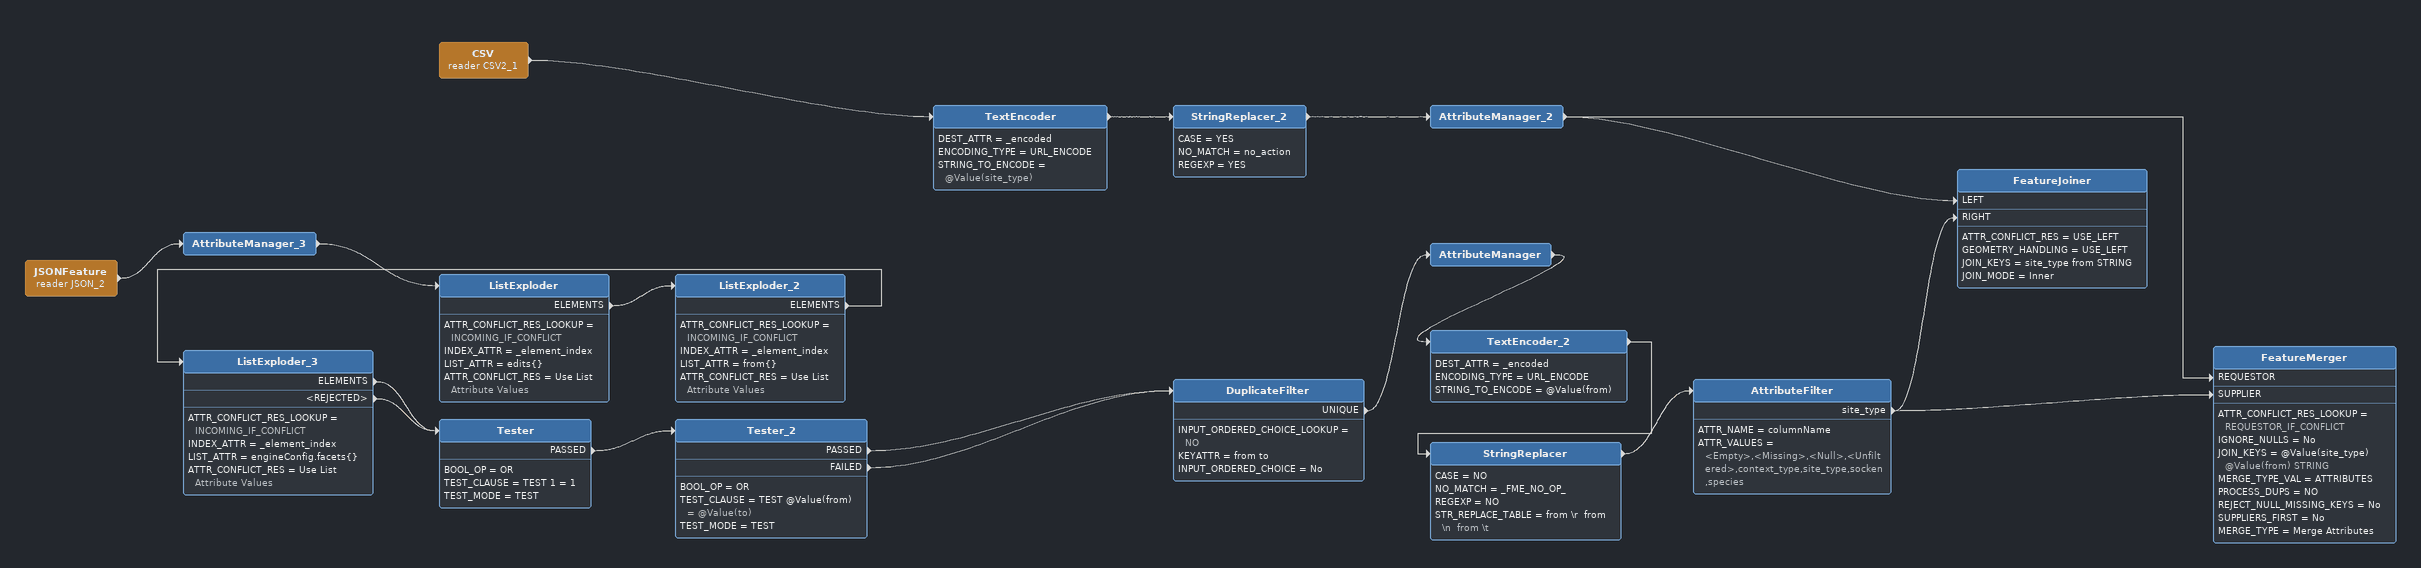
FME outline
JSONFeature (reader JSON_2)
    -> AttributeManager_3
AttributeManager_3
    -> ListExploder
ListExploder
    ATTR_CONFLICT_RES_LOOKUP = INCOMING_IF_CONFLICT
    INDEX_ATTR = _element_index
    LIST_ATTR = edits{}
    ATTR_CONFLICT_RES = Use List Attribute Values
    ELEMENTS -> ListExploder_2
ListExploder_2
    ATTR_CONFLICT_RES_LOOKUP = INCOMING_IF_CONFLICT
    INDEX_ATTR = _element_index
    LIST_ATTR = from{}
    ATTR_CONFLICT_RES = Use List Attribute Values
    ELEMENTS -> ListExploder_3
ListExploder_3
    ATTR_CONFLICT_RES_LOOKUP = INCOMING_IF_CONFLICT
    INDEX_ATTR = _element_index
    LIST_ATTR = engineConfig.facets{}
    ATTR_CONFLICT_RES = Use List Attribute Values
    ELEMENTS -> Tester
    <REJECTED> -> Tester
Tester
    BOOL_OP = OR
    TEST_CLAUSE = TEST 1 = 1
    TEST_MODE = TEST
    PASSED -> Tester_2
Tester_2
    BOOL_OP = OR
    TEST_CLAUSE = TEST @Value(from) = @Value(to)
    TEST_MODE = TEST
    PASSED -> DuplicateFilter
    FAILED -> DuplicateFilter
DuplicateFilter
    INPUT_ORDERED_CHOICE_LOOKUP = NO
    KEYATTR = from to
    INPUT_ORDERED_CHOICE = No
    UNIQUE -> AttributeManager
AttributeManager
    -> TextEncoder_2
TextEncoder_2
    DEST_ATTR = _encoded
    ENCODING_TYPE = URL_ENCODE
    STRING_TO_ENCODE = @Value(from)
    -> StringReplacer
StringReplacer
    CASE = NO
    NO_MATCH = _FME_NO_OP_
    REGEXP = NO
    STR_REPLACE_TABLE = from \r  from \n  from \t
    -> AttributeFilter
AttributeFilter
    ATTR_NAME = columnName
    ATTR_VALUES = <Empty>,<Missing>,<Null>,<Unfiltered>,context_type,site_type,socken,species
    site_type -> FeatureMerger [SUPPLIER]
    site_type -> FeatureJoiner [RIGHT]
CSV (reader CSV2_1)
    -> TextEncoder
TextEncoder
    DEST_ATTR = _encoded
    ENCODING_TYPE = URL_ENCODE
    STRING_TO_ENCODE = @Value(site_type)
    -> StringReplacer_2
StringReplacer_2
    CASE = YES
    NO_MATCH = no_action
    REGEXP = YES
    -> AttributeManager_2
AttributeManager_2
    -> FeatureMerger [REQUESTOR]
    -> FeatureJoiner [LEFT]
FeatureJoiner
    ATTR_CONFLICT_RES = USE_LEFT
    GEOMETRY_HANDLING = USE_LEFT
    JOIN_KEYS = site_type from STRING
    JOIN_MODE = Inner
FeatureMerger
    ATTR_CONFLICT_RES_LOOKUP = REQUESTOR_IF_CONFLICT
    IGNORE_NULLS = No
    JOIN_KEYS = @Value(site_type) @Value(from) STRING
    MERGE_TYPE_VAL = ATTRIBUTES
    PROCESS_DUPS = NO
    REJECT_NULL_MISSING_KEYS = No
    SUPPLIERS_FIRST = No
    MERGE_TYPE = Merge Attributes
